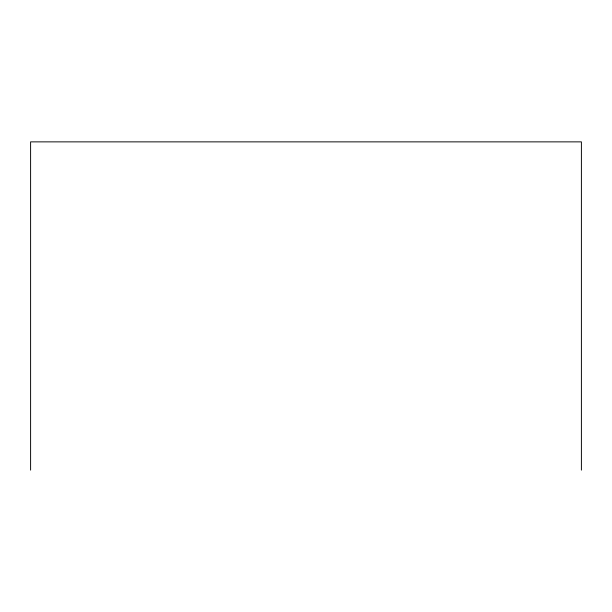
<?xml version="1.0" encoding="UTF-8"?>
<svg xmlns="http://www.w3.org/2000/svg" width="612" height="612" viewBox="0 0 612 612"><rect width="100%" height="100%" fill="white"/><g stroke="black" fill="none" stroke-linecap="round" stroke-linejoin="round"><path stroke-width="0.92" d="M581.4 470.131L581.4 141.869L30.6 141.869L30.6 470.131"/></g></svg>
